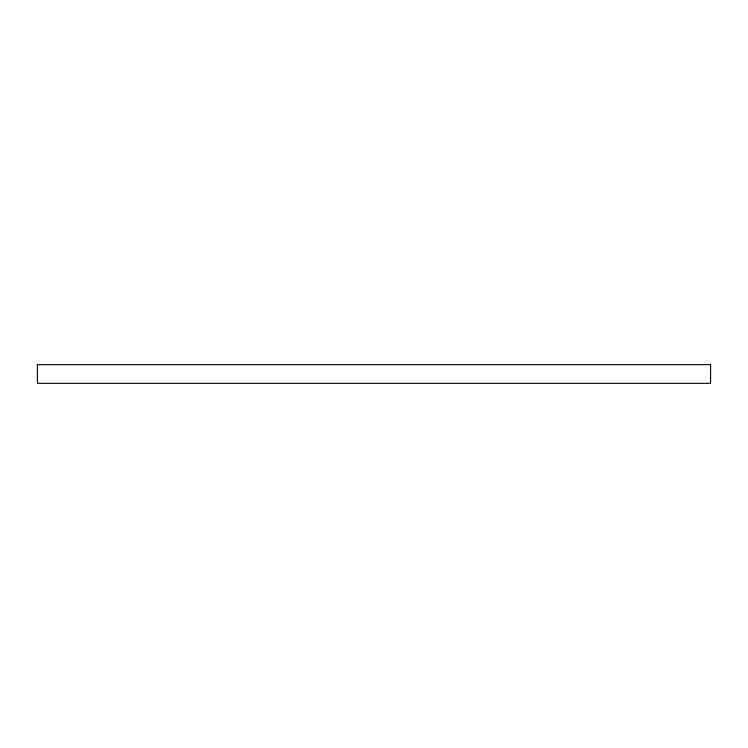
<?xml version="1.0" encoding="UTF-8"?>
<svg xmlns="http://www.w3.org/2000/svg" width="748" height="748" viewBox="0 0 748 748"><rect width="100%" height="100%" fill="white"/><g stroke="black" fill="none" stroke-linecap="round" stroke-linejoin="round"><path stroke-width="1.12" d="M710.6 364.65L37.4 364.65L37.4 383.35L710.6 383.35L710.6 364.65"/></g></svg>
